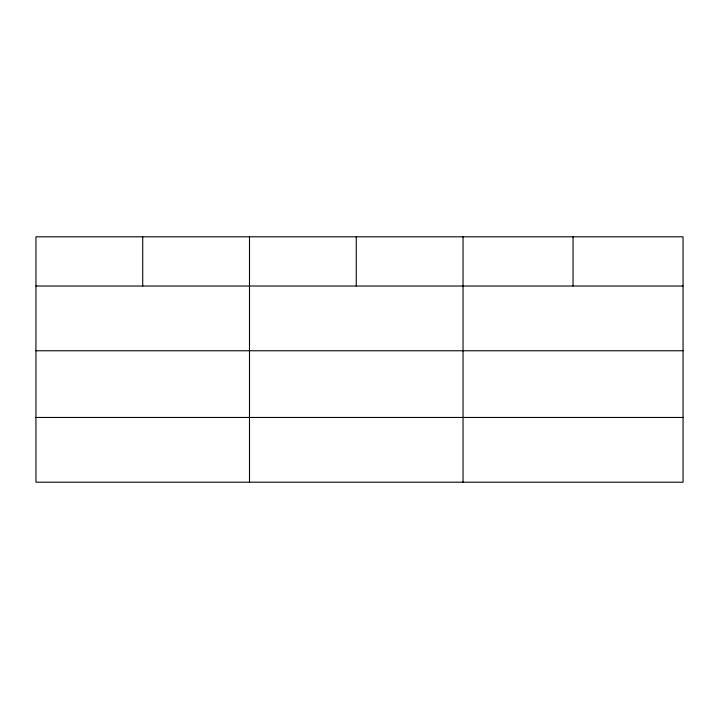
<?xml version="1.0" encoding="UTF-8"?>
<svg xmlns="http://www.w3.org/2000/svg" width="719" height="719" viewBox="0 0 719 719"><rect width="100%" height="100%" fill="white"/><g stroke="black" fill="none" stroke-linecap="round" stroke-linejoin="round"><path stroke-width="1.08" d="M683.05 350.764L683.05 236.803L35.95 236.803L35.95 482.197L683.05 482.197L683.05 350.764L35.95 350.764M35.95 286.018L683.05 286.018M35.95 417.46L683.05 417.46M573.043 236.803L573.043 286.018M463.036 236.803L463.036 482.197M356.264 236.803L356.264 286.018M249.493 236.803L249.493 482.197M142.722 236.803L142.722 286.018"/></g></svg>
